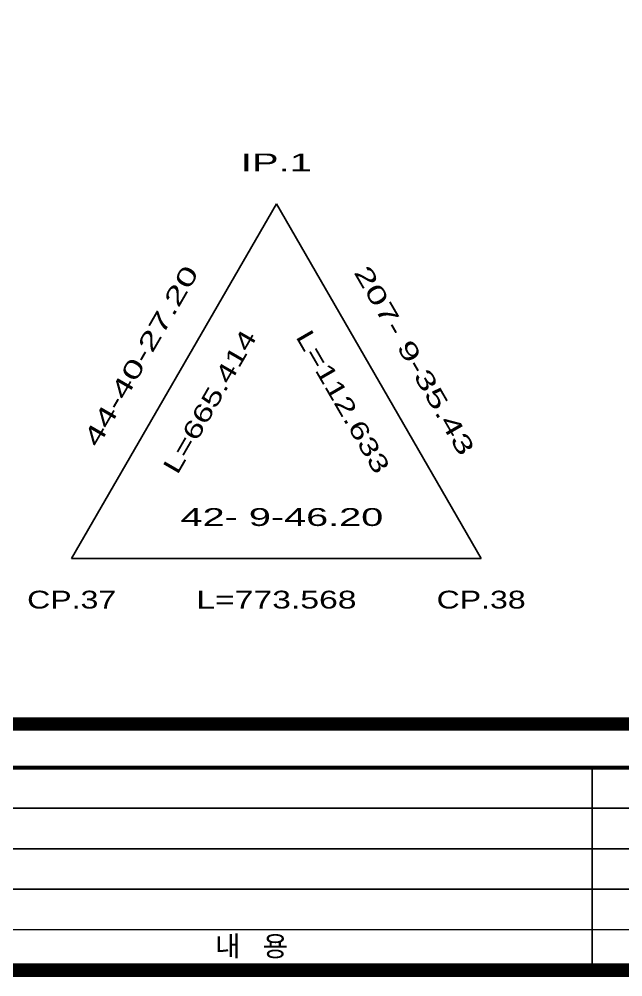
# Model space of a CAD drawing. Header units: millimetres. Extents: x 0 to 841, y 0 to 594.
# Drawn here: x 386 to 475.6, y 19 to 161 of the extents above; entities that cross this region are included whole.
import ezdxf
from ezdxf.enums import TextEntityAlignment as Align

# ---------------------------------------------------------------- set-up
doc = ezdxf.new("R2010")
doc.units = ezdxf.units.MM
doc.header["$LTSCALE"] = 10
for name, color, linetype in [('CA-TABL-LIN2', 1, 'Continuous'), ('CA-TABL-TEX1', 6, 'Continuous'), ('CA-TABL-TEX2', 3, 'Continuous'), ('CX-BORD', 3, 'Continuous'), ('CX-BORD-LIN1', 4, 'Continuous'), ('CX-BORD-LIN2', 3, 'Continuous'), ('CX-BORD-TEX2', 7, 'Continuous'), ('CX-BORD-TEX3', 6, 'Continuous'), ('CZ-LIN1', 7, 'Continuous')]:
    doc.layers.add(name, color=color, linetype=linetype)
doc.styles.add('RP2', font='Dotum.ttf')
doc.styles.add('TB_TEXT', font='Dotum.ttf')
doc.styles.add('TB_WBTXT', font='Dotum.ttf')
doc.styles.add('TB_WMTXT', font='Dotum.ttf')

# ---------------------------------------------------------------- blocks, each defined once
blk = doc.blocks.new('CXBLKA1-KHCA-부산~울산409_K2H')
at = {"layer": 'CX-BORD-LIN1', "const_width": 2}
blk.add_lwpolyline([(821, 20), (25, 20), (25, 574), (821, 574)], close=True, dxfattribs=at)
at = {"layer": 'CX-BORD-LIN1'}
for points, const_width in [([(821, 50), (25, 50)], 0.6), ([(591, 26), (295, 26)], 0.2)]:
    blk.add_lwpolyline(points, dxfattribs=dict(at, const_width=const_width))
blk.add_lwpolyline([(471, 20), (471, 50)], dxfattribs=at)
at = {"layer": 'CX-BORD-LIN2'}
for points in [[(591, 44), (295, 44)], [(591, 38), (295, 38)], [(591, 32), (295, 32)]]:
    blk.add_lwpolyline(points, dxfattribs=at)
at = {"layer": 'CX-BORD-LIN1', "style": 'TB_TEXT'}
for tag, height, p in [('TR_RDAT4', 3.5, (342.5, 47)), ('TR_DGN4', 3.5, (484.12, 47)), ('TR_CHK4', 3.5, (524.12, 47)), ('TR_APP4', 3.5, (564.12, 47)), ('TR_RNUM4', 3, (310.11, 46.64)), ('TR_RDAT3', 3.5, (342.5, 41)), ('TR_DGN3', 3.5, (484.12, 41)), ('TR_CHK3', 3.5, (524.12, 41)), ('TR_APP3', 3.5, (564.12, 41)), ('TR_RNUM3', 3, (310.11, 40.64)), ('TR_RNUM2', 3, (310.11, 34.64)), ('TR_RDAT2', 3.5, (342.5, 35)), ('TR_DGN2', 3.5, (484.12, 35)), ('TR_CHK2', 3.5, (524.12, 35)), ('TR_APP2', 3.5, (564.12, 35)), ('TR_RNUM1', 3, (310.11, 28.64)), ('TR_RDAT1', 3.5, (342.5, 29)), ('TR_DGN1', 3.5, (484.12, 29)), ('TR_CHK1', 3.5, (524.12, 29)), ('TR_APP1', 3.5, (564.12, 29))]:
    blk.add_attdef(tag, text='', height=height, dxfattribs=at).set_placement(p, align=Align.MIDDLE_CENTER)
for tag, p in [('TR_RCON4', (367.3, 47)), ('TR_RCON3', (367.3, 41)), ('TR_RCON2', (367.3, 35)), ('TR_RCON1', (367.3, 29))]:
    blk.add_attdef(tag, text='', height=3.5, dxfattribs=at).set_placement(p, align=Align.MIDDLE_LEFT)
at = {"layer": 'CX-BORD-LIN2', "style": 'TB_TEXT'}
blk.add_attdef('TD_VERSION', text='', height=3, rotation=90, dxfattribs=at).set_placement((825.5, 68.01), align=Align.MIDDLE_CENTER)
at = {"layer": 'CX-BORD-TEX2', "style": 'TB_WMTXT'}
for tag, height, p in [('TB_CNAME', 5, (40.34, 551.83)), ('TB_CSCOP', 4, (41.63, 543.83))]:
    blk.add_attdef(tag, text='', height=height, dxfattribs=at).set_placement(p, align=Align.BOTTOM_LEFT)
at = {"layer": 'CX-BORD-TEX2', "style": 'TB_WBTXT'}
for tag, height, p in [('TB_MTITIL', 10, (423, 553.33)), ('TB_STITL', 7, (423, 538.33))]:
    blk.add_attdef(tag, text='', height=height, dxfattribs=at).set_placement(p, align=Align.MIDDLE_CENTER)
at = {"layer": 'CX-BORD-TEX3', "style": 'TB_TEXT'}
blk.add_text('내   용', height=3, dxfattribs=at).set_placement((420.5, 23.58), align=Align.MIDDLE)
for tag, height, p in [('TD_DCOMP', 4.5, (242.5, 45)), ('TD_CSECT', 4.5, (636, 45)), ('TD_DNAME_TOP', 4.5, (780, 45)), ('TD_DNAME_MAIN', 4.5, (780, 39.01)), ('TD_CCOMP', 4.5, (242.5, 35)), ('TD_HSCAL', 4.5, (651.7, 35.24)), ('TD_VSCAL', 4.5, (680.78, 35.24)), ('TD_DNAME_BOT', 3, (780, 33.65)), ('TD_CNAME', 4.5, (90, 25.75)), ('TD_FIELD', 4.5, (207.5, 25.53)), ('TD_CSTEP', 4.5, (278.24, 25.53)), ('TD_DWGCODE', 4.5, (666, 25.39)), ('TD_DWGNO', 4.5, (780, 25.39))]:
    blk.add_attdef(tag, text='', height=height, dxfattribs=at).set_placement(p, align=Align.MIDDLE_CENTER)
at = {"layer": 'CX-BORD-TEX3', "style": 'TB_TEXT', "width": 0.9}
blk.add_attdef('TD_CDIST', text='', height=4, dxfattribs=at).set_placement((681, 45), align=Align.MIDDLE_CENTER)

msp = doc.modelspace()

# ---------------------------------------------------------------- linework, layer by layer
at = {"layer": 'CA-TABL-LIN2', "linetype": 'Continuous'}
for p, q in [((424.18, 133.63), (393.82, 81.05)), ((424.18, 133.63), (454.54, 81.05)), ((393.82, 81.05), (454.54, 81.05))]:
    msp.add_line(p, q, dxfattribs=at)
at = {"layer": 'CZ-LIN1'}
msp.add_lwpolyline([(48.65, 541.03, 2, 2, 0), (48.65, 56.49, 2, 2, 0), (799.09, 56.49, 2, 2, 0), (799.09, 541.03, 2, 2, 0)], format="xyseb", close=True, dxfattribs=at)

# ---------------------------------------------------------------- block references
at = {"layer": 'CX-BORD'}
msp.add_blockref('CXBLKA1-KHCA-부산~울산409_K2H', (0, 0), dxfattribs=at)

# ---------------------------------------------------------------- texts
at = {"layer": 'CA-TABL-TEX1', "style": 'RP2'}
for s, width, p, p2 in [('IP.1', 1.549133, (418.9, 138.43), (429.46, 138.43)), ('CP.37', 1.239072, (387.22, 73.61), (400.42, 73.61)), ('CP.38', 1.239072, (447.94, 73.61), (461.14, 73.61))]:
    msp.add_text(s, height=2.64, dxfattribs=dict(at, width=width)).set_placement(p, p2, align=Align.FIT)
at = {"layer": 'CA-TABL-TEX2', "style": 'RP2'}
for s, rotation, width, p, p2 in [(' 44-40-27.20', 60, 1.318033, (396.92, 96.02), (412.76, 123.46)), ('207- 9-35.43', 300, 1.318033, (435.59, 123.46), (451.43, 96.02)), ('L=665.414', 60, 1.296014, (409.5, 93.33), (421.38, 113.91)), ('L=112.633', 300, 1.296014, (426.97, 113.91), (438.85, 93.33))]:
    msp.add_text(s, height=2.64, rotation=rotation, dxfattribs=dict(at, width=width)).set_placement(p, p2, align=Align.FIT)
for s, width, p, p2 in [(' 42- 9-46.20', 1.370101, (408.34, 85.85), (440.02, 85.85)), ('L=773.568', 1.296014, (412.3, 73.61), (436.06, 73.61))]:
    msp.add_text(s, height=2.64, dxfattribs=dict(at, width=width)).set_placement(p, p2, align=Align.FIT)

doc.saveas('drawing.dxf')
